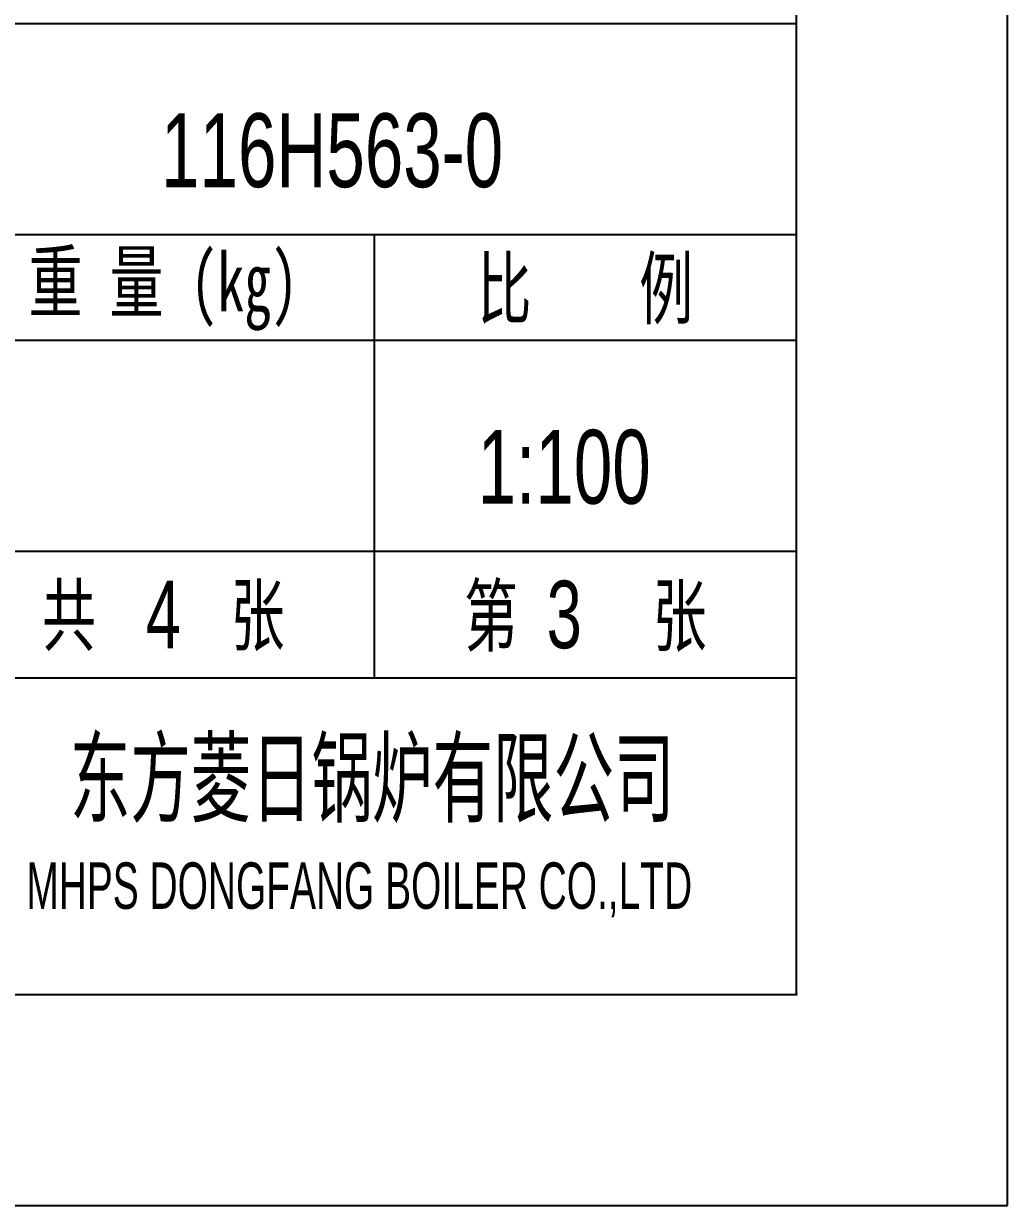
# Model space of a CAD drawing. Extents: x -29529 to 29888, y -30881 to 11129.
# Drawn here: x 25217 to 29879, y -30876 to -25276 of the extents above; entities that cross this region are included whole.
import ezdxf
from ezdxf.enums import TextEntityAlignment as Align

# ---------------------------------------------------------------- set-up
doc = ezdxf.new("R2010")
doc.units = 0
doc.layers.get('0').update_dxf_attribs({"linetype": 'CONTINUOUS', "lineweight": 25})
for name, color, linetype, lineweight in [('11字体层', 3, 'CONTINUOUS', 25), ('13图框与明细表层', 3, 'CONTINUOUS', 25), ('14图纸信息层', 2, 'CONTINUOUS', 25)]:
    doc.layers.add(name, color=color, linetype=linetype, lineweight=lineweight)
doc.styles.add('BTLHZ', font='', dxfattribs={"width": 0.7})
doc.styles.add('FSDBHZ', font='dgtxt.shx', dxfattribs={"width": 0.7, "bigfont": 'dghzfs.shx'})
doc.styles.add('STYLE_2', font='arial.ttf', dxfattribs={"height": 0.2})
doc.styles.get('BTLHZ').set_extended_font_data('SimSun')

msp = doc.modelspace()

# ---------------------------------------------------------------- linework, layer by layer
at = {"layer": '13图框与明细表层', "color": 1}
for p, q in [((29878.8, -30875.9), (29878.8, 11124.1)), ((22878.8, -26275.9), (28878.8, -26275.9)), ((26878.8, -26275.9), (26878.8, -28375.9)), ((22878.8, -26775.9), (28878.8, -26775.9)), ((22878.8, -27775.9), (28878.8, -27775.9)), ((-29521.2, -30875.9), (29878.8, -30875.9))]:
    msp.add_line(p, q, dxfattribs=at)
at = {"layer": '13图框与明细表层', "color": 7}
for p, q in [((28878.8, -29875.9), (28878.8, 10124.1)), ((10878.8, -25275.9), (28878.8, -25275.9)), ((16878.8, -28375.9), (28878.8, -28375.9)), ((-27021.2, -29875.9), (28878.8, -29875.9)), ((10878.8, -29875.9), (28878.8, -29875.9))]:
    msp.add_line(p, q, dxfattribs=at)

# ---------------------------------------------------------------- texts
at = {"color": 5, "style": 'STYLE_2', "width": 0.6}
for s, height, p in [('东方菱日锅炉有限公司', 350, (25436.2, -29024)), ('MHPS DONGFANG BOILER CO.,LTD', 220, (25229.6, -29470.8))]:
    msp.add_text(s, height=height, dxfattribs=at).set_placement(p)
at = {"layer": '11字体层', "style": 'FSDBHZ', "width": 0.7}
for s, height, p in [('116H563-0', 350, (26678.8, -25875.9)), ('1:100', 350, (27778.8, -27375.9)), ('4', 320, (25878.8, -28075.9)), ('3', 320, (27778.8, -28075.9))]:
    msp.add_text(s, height=height, dxfattribs=at).set_placement(p, align=Align.MIDDLE_CENTER)
at = {"layer": '13图框与明细表层', "color": 1, "style": 'BTLHZ', "width": 0.67}
for s, p in [('重 量 (kg)', (25878.8, -26525.9)), ('比    例', (27878.8, -26525.9)), ('共     张', (25878.8, -28075.9)), ('第     张', (27878.8, -28075.9))]:
    msp.add_text(s, height=280, dxfattribs=at).set_placement(p, align=Align.MIDDLE)
at = {"layer": '14图纸信息层', "style": 'FSDBHZ', "width": 0.7}
msp.add_text('RB', height=10, dxfattribs=at).set_placement((28878.8, -29875.9), align=Align.MIDDLE_CENTER)

doc.saveas('drawing.dxf')
